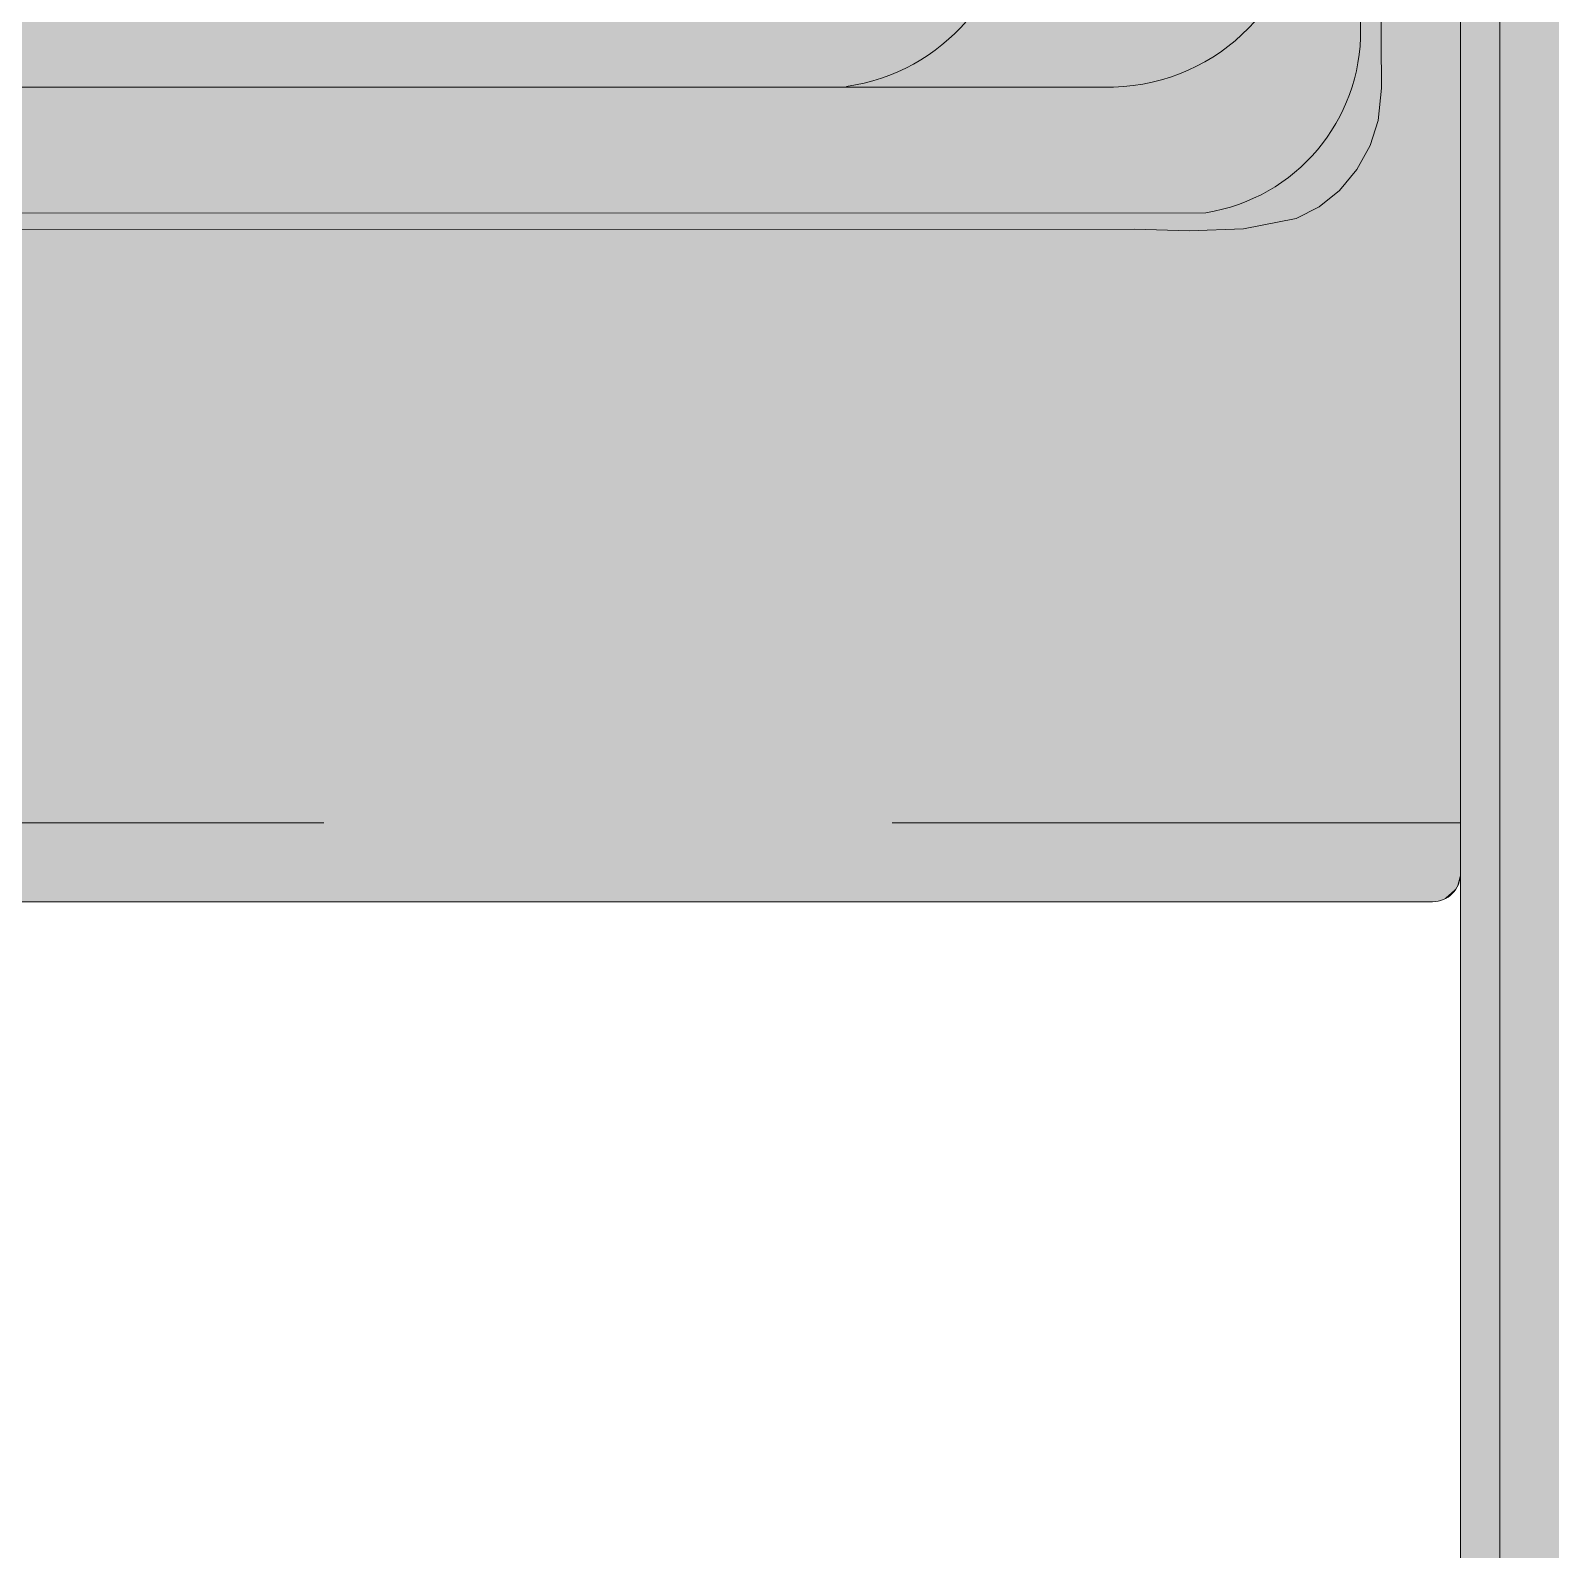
# Model space of a CAD drawing. Header units: inches. Extents: x 99 to 12024, y -5408 to 2559.
# Drawn here: x 9040 to 9059.26, y -5078.53 to -5059.28 of the extents above; entities that cross this region are included whole.
import ezdxf

# ---------------------------------------------------------------- set-up
doc = ezdxf.new("R2010")
doc.units = ezdxf.units.IN
doc.header["$LTSCALE"] = 96
doc.header["$MEASUREMENT"] = 0
doc.linetypes.add('Dot', pattern=[0.15, 0.075, -0.075])
for name, color, linetype, lineweight, true_color in [('Cabinets_  Base', 7, 'Dot', 5, 0xd4b6b5), ('Cabinets_ Countertops', 7, 'Continuous', 5, 0x804040), ('CAD_  Default', 7, 'Continuous', 18, 0x000000)]:
    doc.layers.add(name, color=color, linetype=linetype, lineweight=lineweight, true_color=true_color)
doc.layers.add('Fixtures_ Interior', color=231, linetype='Continuous', lineweight=0)
doc.layers.add('Walls_  Normal', color=6, linetype='Continuous', lineweight=13)

# ---------------------------------------------------------------- blocks, each defined once
blk = doc.blocks.new('K-19022-3  Park Falls Utility Sink CAD BLOCK')
at = {"layer": 'Fixtures_ Interior', "color": 17, "lineweight": 0, "true_color": 0x804040, "transparency": 33554687}
blk.add_lwpolyline([(-10.495, 2.554), (-10.493, 18.86), (-10.514, 19.551), (-10.488, 20.237), (-10.357, 20.906), (-10.206, 21.197), (-9.999, 21.454), (-9.734, 21.675), (-9.429, 21.841), (-9.113, 21.943), (-8.701, 21.986), (-8.106, 21.982), (8.106, 21.982)], dxfattribs=at)
blk.add_lwpolyline([(6.38, 21, -0.498732), (8.787, 18.594), (8.787, 3.748, -0.472781), (6.417, 1.378), (-6.319, 1.378, -0.363053), (-8.688, 3.748), (-8.688, 18.594, -0.407539), (-6.213, 21)], format="xyb", close=True, dxfattribs=at)
blk.add_lwpolyline([(-8.679, 15.211, -0.374246), (-6.228, 17.333), (6.365, 17.333, -0.437782), (8.789, 15.351)], format="xyb", dxfattribs=at)
at = {"layer": 'Fixtures_ Interior', "color": 7, "lineweight": 0, "true_color": 0xffffff, "transparency": 33554687}
for points in [[(-10.514, 19.551), (-10.488, 20.237), (-10.514, 19.551), (-8.106, 21.982)], [(-10.493, 18.86), (-10.514, 19.551), (-10.493, 18.86), (-8.106, 21.982)], [(-10.493, 18.86), (-8.106, 21.982), (-10.493, 18.86), (10.493, 18.86)], [(-9.113, 21.943), (-8.701, 21.986), (-9.113, 21.943), (-10.488, 20.237)], [(-10.488, 20.237), (-8.701, 21.986), (-10.488, 20.237), (-8.106, 21.982)], [(-8.106, 21.982), (8.106, 21.982), (-8.106, 21.982), (10.493, 18.86)], [(-10.488, 20.237), (-9.429, 21.841), (-10.488, 20.237), (-9.113, 21.943)], [(-10.357, 20.906), (-9.429, 21.841), (-10.357, 20.906), (-10.488, 20.237)], [(-9.734, 21.675), (-9.429, 21.841), (-9.734, 21.675), (-10.357, 20.906)], [(-10.357, 20.906), (-9.999, 21.454), (-10.357, 20.906), (-9.734, 21.675)], [(-10.206, 21.197), (-9.999, 21.454), (-10.206, 21.197), (-10.357, 20.906)], [(-10.493, 18.86), (10.493, 18.86), (-10.493, 18.86), (-10.495, 2.554)], [(-10.495, 2.554), (10.493, 18.86), (-10.495, 2.554), (8.106, 0.004)]]:
    blk.add_solid(points, dxfattribs=at)

msp = doc.modelspace()

# ---------------------------------------------------------------- linework, layer by layer
at = {"layer": 'Cabinets_  Base', "transparency": 33554687}
for p, q in [((9058.116, -5033.318), (9058.116, -5069.318)), ((9058.116, -5069.318), (9034.116, -5069.318))]:
    msp.add_line(p, q, dxfattribs=at)
msp.add_lwpolyline([(9058.116, -5033.318), (9058.116, -5069.318), (9034.116, -5069.318), (9034.116, -5033.318)], close=True, dxfattribs=at)
at = {"layer": 'Cabinets_  Base', "color": 252, "true_color": 0x949494, "transparency": 33554623}
for points in [[(9058.116, -5069.318), (9034.116, -5069.318), (9058.116, -5069.318), (9058.116, -5033.318)], [(9058.116, -5033.318), (9034.116, -5069.318), (9058.116, -5033.318), (9034.116, -5033.318)]]:
    msp.add_solid(points, dxfattribs=at)
at = {"layer": 'Cabinets_ Countertops', "transparency": 33554687}
for points in [[(9033.116, -5032.672, -0.414214), (9033.47, -5032.318), (9057.763, -5032.318, -0.414214), (9058.116, -5032.672), (9058.116, -5069.964, -0.414214), (9057.763, -5070.318), (9033.47, -5070.318, -0.414214), (9033.116, -5069.964)], [(9056.851, -5042.439, 0.315636), (9054.966, -5041.064), (9036.699, -5041.058, 0.307064), (9035.423, -5042.332), (9035.423, -5059.813, 0.367371), (9036.743, -5061.591), (9054.891, -5061.587, 0.372004), (9056.851, -5059.263)]]:
    msp.add_lwpolyline(points, format="xyb", close=True, dxfattribs=at)
at = {"layer": 'CAD_  Default', "transparency": 33554687}
for points in [[(9033.116, -5032.672, -0.414214), (9033.47, -5032.318), (9057.763, -5032.318, -0.414214), (9058.116, -5032.672), (9058.116, -5069.964, -0.414214), (9057.763, -5070.318), (9033.47, -5070.318, -0.414214), (9033.116, -5069.964)], [(9056.851, -5042.439, 0.315636), (9054.966, -5041.064), (9036.699, -5041.058, 0.307064), (9035.423, -5042.332), (9035.423, -5059.813, 0.367371), (9036.743, -5061.591), (9054.891, -5061.587, 0.372004), (9056.851, -5059.263)]]:
    msp.add_lwpolyline(points, format="xyb", close=True, dxfattribs=at)
at = {"layer": 'CAD_  Default', "color": 252, "true_color": 0x949494, "transparency": 33554623}
for points in [[(9058.116, -5069.964), (9056.851, -5059.263), (9058.116, -5069.964), (9058.116, -5032.672)], [(9058.116, -5069.964), (9056.832, -5059.594), (9058.116, -5069.964), (9056.852, -5059.29)], [(9056.851, -5059.263), (9058.116, -5069.964), (9056.851, -5059.263), (9056.852, -5059.29)], [(9056.772, -5059.892), (9056.832, -5059.594), (9056.772, -5059.892), (9058.116, -5069.964)], [(9058.116, -5069.964), (9056.675, -5060.18), (9058.116, -5069.964), (9056.772, -5059.892)], [(9056.54, -5060.453), (9056.675, -5060.18), (9056.54, -5060.453), (9058.116, -5069.964)], [(9058.116, -5069.964), (9056.371, -5060.706), (9058.116, -5069.964), (9056.54, -5060.453)], [(9056.17, -5060.935), (9056.371, -5060.706), (9056.17, -5060.935), (9058.116, -5069.964)], [(9058.116, -5069.964), (9055.942, -5061.135), (9058.116, -5069.964), (9056.17, -5060.935)], [(9055.689, -5061.304), (9055.942, -5061.135), (9055.689, -5061.304), (9058.116, -5069.964)], [(9055.127, -5061.537), (9055.416, -5061.439), (9055.127, -5061.537), (9058.116, -5069.964)], [(9058.116, -5069.964), (9055.416, -5061.439), (9058.116, -5069.964), (9055.689, -5061.304)], [(9033.47, -5070.318), (9036.743, -5061.591), (9033.47, -5070.318), (9057.763, -5070.318)], [(9057.763, -5070.318), (9036.743, -5061.591), (9057.763, -5070.318), (9054.891, -5061.587)], [(9058.116, -5069.964), (9054.891, -5061.587), (9058.116, -5069.964), (9055.127, -5061.537)], [(9057.763, -5070.318), (9054.891, -5061.587), (9057.763, -5070.318), (9058.116, -5069.964)], [(9057.809, -5070.315), (9057.763, -5070.318), (9057.809, -5070.315), (9058.116, -5069.964)], [(9058.069, -5070.141), (9057.809, -5070.315), (9058.069, -5070.141), (9058.116, -5069.964)], [(9057.898, -5070.291), (9057.809, -5070.315), (9057.898, -5070.291), (9058.069, -5070.141)], [(9058.013, -5070.214), (9057.898, -5070.291), (9058.013, -5070.214), (9058.069, -5070.141)], [(9058.069, -5070.141), (9058.043, -5070.18), (9058.069, -5070.141), (9058.013, -5070.214)], [(9058.116, -5069.964), (9058.089, -5070.1), (9058.116, -5069.964), (9058.069, -5070.141)], [(9058.113, -5070.011), (9058.089, -5070.1), (9058.113, -5070.011), (9058.116, -5069.964)], [(9058.104, -5070.056), (9058.089, -5070.1), (9058.104, -5070.056), (9058.113, -5070.011)], [(9057.854, -5070.306), (9057.809, -5070.315), (9057.854, -5070.306), (9057.898, -5070.291)], [(9058.013, -5070.214), (9057.939, -5070.271), (9058.013, -5070.214), (9057.898, -5070.291)], [(9057.978, -5070.245), (9057.939, -5070.271), (9057.978, -5070.245), (9058.013, -5070.214)]]:
    msp.add_solid(points, dxfattribs=at)
at = {"layer": 'Walls_  Normal', "transparency": 33554687}
for p, q in [((9058.616, -5128.818), (9058.616, -5031.818)), ((9058.116, -5128.318), (9058.116, -5032.318))]:
    msp.add_line(p, q, dxfattribs=at)
at = {"layer": 'Walls_  Normal', "color": 236, "true_color": 0x7a003d, "transparency": 33554687}
msp.add_solid([(9058.116, -5128.818), (9058.116, -5031.818), (9058.616, -5128.818), (9058.616, -5031.818)], dxfattribs=at)
at = {"layer": 'Walls_  Normal', "color": 252, "true_color": 0x949494, "transparency": 33554687}
msp.add_solid([(9058.616, -5400.818), (9058.616, -5031.818), (9062.116, -5400.818), (9062.116, -5031.818)], dxfattribs=at)

# ---------------------------------------------------------------- block references
at = {"layer": 'Fixtures_ Interior', "transparency": 33554687, "xscale": -0.9986589550971985, "yscale": 1.000354766845703, "rotation": 269.9999999999999}
msp.add_blockref('K-19022-3  Park Falls Utility Sink CAD BLOCK', (9035.122, -5051.318), dxfattribs=at)

doc.saveas('drawing.dxf')
